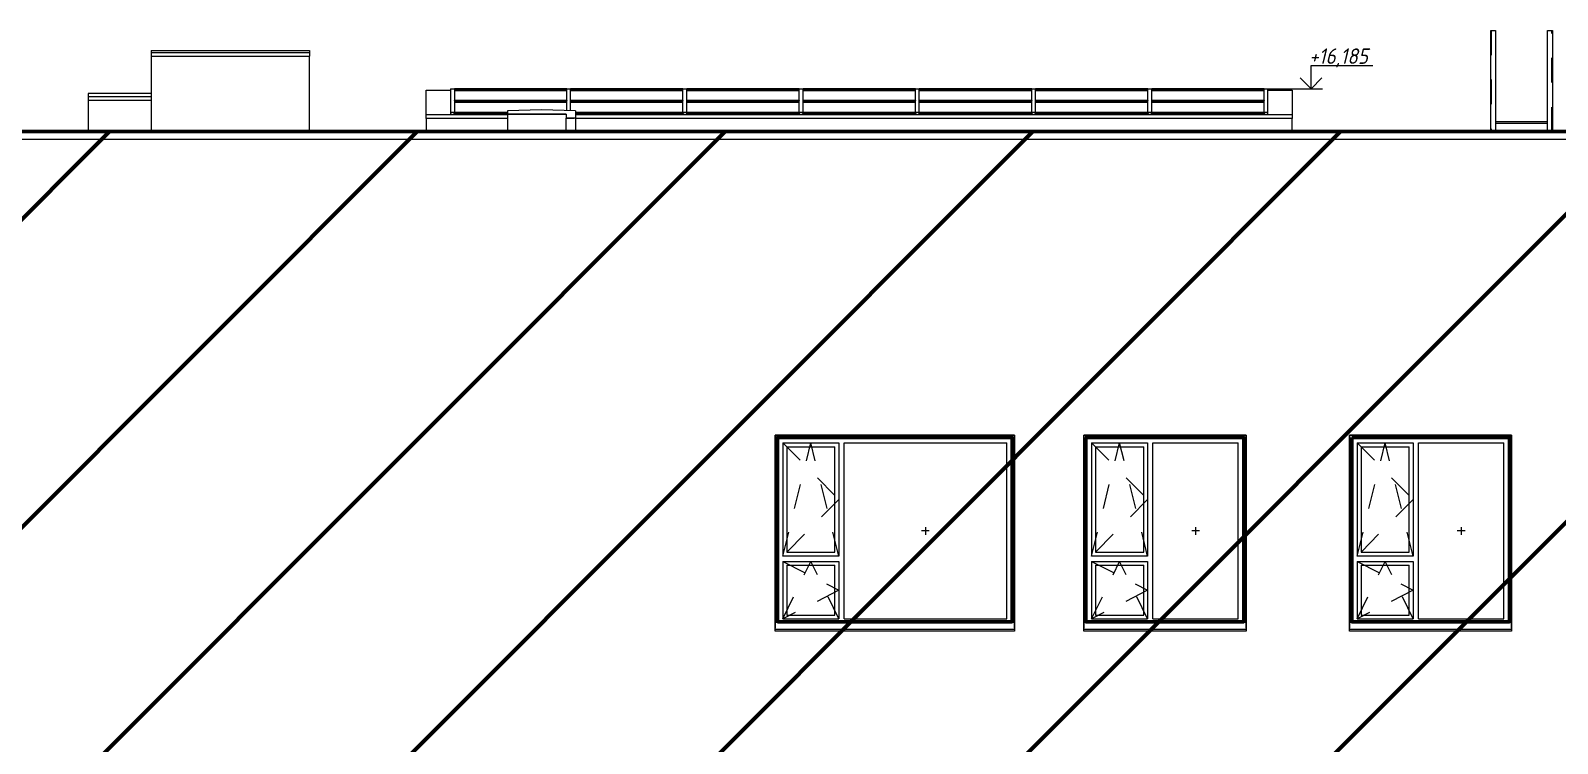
# Model space of a CAD drawing. Header units: millimetres. Extents: x 3914 to 443608, y -156176 to 78197.
# Drawn here: x 225930 to 245711, y 7709 to 16937 of the extents above; entities that cross this region are included whole.
import ezdxf

# ---------------------------------------------------------------- set-up
doc = ezdxf.new("R2010")
doc.units = ezdxf.units.MM
doc.linetypes.add('Штрих', pattern=[635, 317.5, -317.5])
for name, color, linetype, lineweight in [('0) клиннинг', 90, 'Continuous', 60), ('1) Откосы', 102, 'Continuous', 60), ('A-FLOR', 7, 'Continuous', 9), ('A-GENM', 7, 'Continuous', 9), ('A-GENM-HDLN', 7, 'Штрих', 5), ('A-GLAZ-1', 7, 'Continuous', 5), ('A-GLAZ-2', 7, 'Штрих', 5), ('A-GLAZ-CURT', 7, 'Continuous', 9), ('A-GLAZ-CWMG', 7, 'Continuous', 9), ('A-ROOF', 7, 'Continuous', 9), ('A-WALL', 7, 'Continuous', 5), ('G-ANNO-DIMS', 7, 'Continuous', 9), ('G-ANNO-DIMS-1', 7, 'Continuous', 20), ('I-WALL', 7, 'Continuous', 5)]:
    doc.layers.add(name, color=color, linetype=linetype, lineweight=lineweight)
doc.styles.add('ISOCPEUR_I_3', font='isocpeui.ttf', dxfattribs={"width": 0.9, "height": 200})

msp = doc.modelspace()

# ---------------------------------------------------------------- hatches: boundary and pattern name
at = {"layer": '0) клиннинг'}
h = msp.add_hatch(dxfattribs=at)
h.set_pattern_fill('ANSI31', color=256, scale=888)
h.paths.add_polyline_path([(274015.9, 15629.9), (222641, 15629.9), (222641, -70.2), (274015.9, -70.2)])

# ---------------------------------------------------------------- linework, layer by layer
msp.add_lwpolyline([(222641, 15629.9), (274015.9, 15629.9), (274015.9, -70.2), (222641, -70.2)], close=True, dxfattribs=at)
at = {"layer": '1) Откосы'}
for points in [[(235606.1, 9285), (238646.1, 9285), (238646.1, 11670), (235606.1, 11670)], [(239600.9, 11670), (241646.1, 11670), (241646.1, 9285), (239600.9, 9285)], [(243045.9, 11670), (245091.1, 11670), (245091.1, 9285), (243045.9, 9285)]]:
    msp.add_lwpolyline(points, close=True, dxfattribs=at)
at = {"layer": 'A-FLOR'}
for p, q in [((231055.9, 16165), (231370.9, 16165)), ((231055.9, 15800), (231055.9, 16165)), ((231370.9, 16165), (231370.9, 16165)), ((241960.9, 16165), (242275.9, 16165)), ((242275.9, 16165), (242275.9, 15800)), ((231055.9, 15850), (232110.8, 15850)), ((231370.9, 15857.9), (231370.9, 15850)), ((232990.8, 15850), (242275.9, 15850)), ((241960.9, 15850), (241960.9, 15857.9)), ((232110.8, 15800), (231055.9, 15800)), ((242275.9, 15800), (232990.8, 15800))]:
    msp.add_line(p, q, dxfattribs=at)
at = {"layer": 'A-GENM'}
for p, q in [((244845.9, 16937), (244908.9, 16937)), ((244845.9, 15629.9), (244845.9, 16937)), ((244908.9, 16937), (244908.9, 15629.9)), ((245582.9, 16937), (245645.9, 16937)), ((245582.9, 15629.9), (245582.9, 16937)), ((245645.9, 16937), (245645.9, 15629.9)), ((274075.9, 15629.9), (222553.6, 15629.9)), ((245582.9, 15755), (244908.9, 15755)), ((244908.9, 15737), (245582.9, 15737)), ((222553.6, 15530), (274075.9, 15530))]:
    msp.add_line(p, q, dxfattribs=at)
at = {"layer": 'A-GENM-HDLN'}
for p, q in [((244851.9, 16937), (244851.9, 15629.9)), ((245639.9, 15629.9), (245639.9, 16937))]:
    msp.add_line(p, q, dxfattribs=at)
at = {"layer": 'A-GLAZ-1'}
for p, q in [((235576.1, 11700), (235576.1, 9202.5)), ((238676.1, 11700), (235576.1, 11700)), ((238520.9, 11700), (238520.9, 11670)), ((238676.1, 9202.5), (238676.1, 11700)), ((239576.1, 11700), (239576.1, 9202.5)), ((241676.1, 11700), (239576.1, 11700)), ((239600.9, 9285), (239600.9, 11700)), ((241676.1, 9202.5), (241676.1, 11700)), ((243016.1, 11700), (243016.1, 9202.5)), ((245116.1, 11700), (243016.1, 11700)), ((245116.1, 9202.5), (245116.1, 11700)), ((235606.1, 9285), (235606.1, 11670)), ((235606.1, 11670), (238646.1, 11670)), ((235676.1, 11600), (235676.1, 10135)), ((235676.1, 11600), (236401.1, 11600)), ((235726.1, 11550), (235726.1, 10185)), ((235726.1, 11550), (236351.1, 11550)), ((236351.1, 10185), (236351.1, 11550)), ((236401.1, 11600), (236401.1, 10135)), ((236471.1, 9320), (236471.1, 11600)), ((236471.1, 11600), (238576.1, 11600)), ((238576.1, 9320), (238576.1, 11600)), ((238646.1, 11670), (238646.1, 9285)), ((239606.1, 9285), (239606.1, 11670)), ((239606.1, 11670), (241646.1, 11670)), ((239676.1, 11600), (239676.1, 10135)), ((239676.1, 11600), (240401.1, 11600)), ((239726.1, 11550), (239726.1, 10185)), ((239726.1, 11550), (240351.1, 11550)), ((240351.1, 10185), (240351.1, 11550)), ((240401.1, 11600), (240401.1, 10135)), ((240471.1, 9320), (240471.1, 11600)), ((240471.1, 11600), (241576.1, 11600)), ((241576.1, 9320), (241576.1, 11600)), ((241646.1, 11670), (241646.1, 9285)), ((243046.1, 9285), (243046.1, 11670)), ((243046.1, 11670), (245086.1, 11670)), ((243116.1, 11600), (243116.1, 10135)), ((243116.1, 11600), (243841.1, 11600)), ((243166.1, 11550), (243166.1, 10185)), ((243166.1, 11550), (243791.1, 11550)), ((243791.1, 10185), (243791.1, 11550)), ((243841.1, 11600), (243841.1, 10135)), ((243911.1, 9320), (243911.1, 11600)), ((243911.1, 11600), (245016.1, 11600)), ((245016.1, 9320), (245016.1, 11600)), ((245086.1, 11670), (245086.1, 9285)), ((237523.6, 10510), (237523.6, 10410)), ((241023.6, 10510), (241023.6, 10410)), ((244463.6, 10510), (244463.6, 10410)), ((237573.6, 10460), (237473.6, 10460)), ((241073.6, 10460), (240973.6, 10460)), ((244513.6, 10460), (244413.6, 10460)), ((236401.1, 10135), (235676.1, 10135)), ((235726.1, 10185), (236351.1, 10185)), ((240401.1, 10135), (239676.1, 10135)), ((239726.1, 10185), (240351.1, 10185)), ((243841.1, 10135), (243116.1, 10135)), ((243166.1, 10185), (243791.1, 10185)), ((235676.1, 10065), (235676.1, 9320)), ((235676.1, 10065), (236401.1, 10065)), ((235726.1, 10015), (235726.1, 9370)), ((235726.1, 10015), (236351.1, 10015)), ((236351.1, 9370), (236351.1, 10015)), ((236401.1, 10065), (236401.1, 9320)), ((239676.1, 10065), (239676.1, 9320)), ((239676.1, 10065), (240401.1, 10065)), ((239726.1, 10015), (239726.1, 9370)), ((239726.1, 10015), (240351.1, 10015)), ((240351.1, 9370), (240351.1, 10015)), ((240401.1, 10065), (240401.1, 9320)), ((243116.1, 10065), (243116.1, 9320)), ((243116.1, 10065), (243841.1, 10065)), ((243166.1, 10015), (243166.1, 9370)), ((243166.1, 10015), (243791.1, 10015)), ((243791.1, 9370), (243791.1, 10015)), ((243841.1, 10065), (243841.1, 9320)), ((235676.1, 9320), (236401.1, 9320)), ((235726.1, 9370), (236351.1, 9370)), ((236471.1, 9320), (238576.1, 9320)), ((239676.1, 9320), (240401.1, 9320)), ((239726.1, 9370), (240351.1, 9370)), ((240471.1, 9320), (241576.1, 9320)), ((243116.1, 9320), (243841.1, 9320)), ((243166.1, 9370), (243791.1, 9370)), ((243911.1, 9320), (245016.1, 9320)), ((238676.1, 9285), (235576.1, 9285)), ((238676.1, 9275), (235576.1, 9275)), ((235576.1, 9188), (235576.1, 9202.5)), ((235576.1, 9163), (235576.1, 9188)), ((235576.1, 9188), (238676.1, 9188)), ((238676.1, 9163), (235576.1, 9163)), ((238676.1, 9202.5), (238676.1, 9188)), ((238676.1, 9188), (238676.1, 9163)), ((241676.1, 9285), (239576.1, 9285)), ((241676.1, 9275), (239576.1, 9275)), ((239576.1, 9188), (239576.1, 9202.5)), ((239576.1, 9163), (239576.1, 9188)), ((239576.1, 9188), (241676.1, 9188)), ((241676.1, 9163), (239576.1, 9163)), ((241676.1, 9202.5), (241676.1, 9188)), ((241676.1, 9188), (241676.1, 9163)), ((245116.1, 9285), (243016.1, 9285)), ((245116.1, 9275), (243016.1, 9275)), ((243016.1, 9188), (243016.1, 9202.5)), ((243016.1, 9163), (243016.1, 9188)), ((243016.1, 9188), (245116.1, 9188)), ((245116.1, 9163), (243016.1, 9163)), ((245116.1, 9202.5), (245116.1, 9188)), ((245116.1, 9188), (245116.1, 9163))]:
    msp.add_line(p, q, dxfattribs=at)
at = {"layer": 'A-GLAZ-2'}
for p, q in [((235676.1, 10135), (236038.6, 11600)), ((235676.1, 11600), (236401.1, 10867.5)), ((236401.1, 10135), (236038.6, 11600)), ((239676.1, 10135), (240038.6, 11600)), ((239676.1, 11600), (240401.1, 10867.5)), ((240401.1, 10135), (240038.6, 11600)), ((243116.1, 10135), (243478.6, 11600)), ((243116.1, 11600), (243841.1, 10867.5)), ((243841.1, 10135), (243478.6, 11600)), ((236401.1, 10867.5), (235676.1, 10135)), ((240401.1, 10867.5), (239676.1, 10135)), ((243841.1, 10867.5), (243116.1, 10135)), ((235676.1, 9320), (236038.6, 10065)), ((235676.1, 10065), (236401.1, 9692.5)), ((236401.1, 9320), (236038.6, 10065)), ((239676.1, 9320), (240038.6, 10065)), ((239676.1, 10065), (240401.1, 9692.5)), ((240401.1, 9320), (240038.6, 10065)), ((243116.1, 9320), (243478.6, 10065)), ((243116.1, 10065), (243841.1, 9692.5)), ((243841.1, 9320), (243478.6, 10065)), ((236401.1, 9692.5), (235676.1, 9320)), ((240401.1, 9692.5), (239676.1, 9320)), ((243841.1, 9692.5), (243116.1, 9320))]:
    msp.add_line(p, q, dxfattribs=at)
at = {"layer": 'A-GLAZ-CURT'}
for p, q in [((232876.6, 16158.9), (231420.9, 16158.9)), ((234382.3, 16158.9), (232926.6, 16158.9)), ((235888.1, 16158.9), (234432.3, 16158.9)), ((237393.8, 16158.9), (235938.1, 16158.9)), ((238899.5, 16158.9), (237443.8, 16158.9)), ((240405.2, 16158.9), (238949.5, 16158.9)), ((241910.9, 16158.9), (240455.2, 16158.9)), ((231410.9, 15856.9), (231420.9, 15856.9)), ((232876.6, 16006.4), (231420.9, 16006.4)), ((234382.3, 16006.4), (232926.6, 16006.4)), ((234382.3, 15856.9), (234392.3, 15856.9)), ((234422.3, 15856.9), (234432.3, 15856.9)), ((235888.1, 16006.4), (234432.3, 16006.4)), ((235888.1, 15856.9), (235898.1, 15856.9)), ((235928.1, 15856.9), (235938.1, 15856.9)), ((237393.8, 16006.4), (235938.1, 16006.4)), ((237393.8, 15856.9), (237403.8, 15856.9)), ((237433.8, 15856.9), (237443.8, 15856.9)), ((238899.5, 16006.4), (237443.8, 16006.4)), ((238899.5, 15856.9), (238909.5, 15856.9)), ((238939.5, 15856.9), (238949.5, 15856.9)), ((240405.2, 16006.4), (238949.5, 16006.4)), ((240405.2, 15856.9), (240415.2, 15856.9)), ((240445.2, 15856.9), (240455.2, 15856.9)), ((241910.9, 16006.4), (240455.2, 16006.4)), ((241910.9, 15856.9), (241920.9, 15856.9))]:
    msp.add_line(p, q, dxfattribs=at)
at = {"layer": 'A-GLAZ-CWMG'}
for p, q in [((231370.9, 16184.8), (231420.9, 16184.8)), ((231370.9, 16184.8), (231370.9, 16029.8)), ((231370.9, 16029.8), (231370.9, 15874.8)), ((231420.9, 16179.8), (231420.9, 16184.8)), ((232876.6, 16184.8), (231420.9, 16184.8)), ((231420.9, 16184.8), (231420.9, 16029.8)), ((232876.6, 16179.8), (231420.9, 16179.8)), ((232876.6, 16162.9), (231420.9, 16162.9)), ((231420.9, 16027.3), (231420.9, 16032.3)), ((232876.6, 16032.3), (231420.9, 16032.3)), ((231420.9, 16029.8), (231420.9, 15874.8)), ((232876.6, 16027.3), (231420.9, 16027.3)), ((232876.6, 16184.8), (232876.6, 16179.8)), ((232876.6, 16184.8), (232926.6, 16184.8)), ((232876.6, 16029.8), (232876.6, 16184.8)), ((232876.6, 16032.3), (232876.6, 16027.3)), ((232876.6, 15902.4), (232876.6, 16029.8)), ((232926.6, 16179.8), (232926.6, 16184.8)), ((234382.3, 16184.8), (232926.6, 16184.8)), ((232926.6, 16029.8), (232926.6, 16184.8)), ((234382.3, 16179.8), (232926.6, 16179.8)), ((234382.3, 16162.9), (232926.6, 16162.9)), ((232926.6, 16027.3), (232926.6, 16032.3)), ((234382.3, 16032.3), (232926.6, 16032.3)), ((232926.6, 15900.9), (232926.6, 16029.8)), ((234382.3, 16027.3), (232926.6, 16027.3)), ((234382.3, 16184.8), (234382.3, 16179.8)), ((234382.3, 16184.8), (234432.3, 16184.8)), ((234382.3, 16029.8), (234382.3, 16184.8)), ((234382.3, 16032.3), (234382.3, 16027.3)), ((234382.3, 15874.8), (234382.3, 16029.8)), ((234432.3, 16179.8), (234432.3, 16184.8)), ((235888.1, 16184.8), (234432.3, 16184.8)), ((234432.3, 16029.8), (234432.3, 16184.8)), ((235888.1, 16179.8), (234432.3, 16179.8)), ((235888.1, 16162.9), (234432.3, 16162.9)), ((234432.3, 16027.3), (234432.3, 16032.3)), ((235888.1, 16032.3), (234432.3, 16032.3)), ((234432.3, 15874.8), (234432.3, 16029.8)), ((235888.1, 16027.3), (234432.3, 16027.3)), ((235888.1, 16184.8), (235888.1, 16179.8)), ((235888.1, 16184.8), (235938.1, 16184.8)), ((235888.1, 16029.8), (235888.1, 16184.8)), ((235888.1, 16032.3), (235888.1, 16027.3)), ((235888.1, 15874.8), (235888.1, 16029.8)), ((235938.1, 16179.8), (235938.1, 16184.8)), ((237393.8, 16184.8), (235938.1, 16184.8)), ((235938.1, 16029.8), (235938.1, 16184.8)), ((237393.8, 16179.8), (235938.1, 16179.8)), ((237393.8, 16162.9), (235938.1, 16162.9)), ((235938.1, 16027.3), (235938.1, 16032.3)), ((237393.8, 16032.3), (235938.1, 16032.3)), ((235938.1, 15874.8), (235938.1, 16029.8)), ((237393.8, 16027.3), (235938.1, 16027.3)), ((237393.8, 16184.8), (237393.8, 16179.8)), ((237393.8, 16184.8), (237443.8, 16184.8)), ((237393.8, 16029.8), (237393.8, 16184.8)), ((237393.8, 16032.3), (237393.8, 16027.3)), ((237393.8, 15874.8), (237393.8, 16029.8)), ((237443.8, 16179.8), (237443.8, 16184.8)), ((238899.5, 16184.8), (237443.8, 16184.8)), ((237443.8, 16029.8), (237443.8, 16184.8)), ((238899.5, 16179.8), (237443.8, 16179.8)), ((238899.5, 16162.9), (237443.8, 16162.9)), ((237443.8, 16027.3), (237443.8, 16032.3)), ((238899.5, 16032.3), (237443.8, 16032.3)), ((237443.8, 15874.8), (237443.8, 16029.8)), ((238899.5, 16027.3), (237443.8, 16027.3)), ((238899.5, 16184.8), (238899.5, 16179.8)), ((238899.5, 16184.8), (238949.5, 16184.8)), ((238899.5, 16029.8), (238899.5, 16184.8)), ((238899.5, 16032.3), (238899.5, 16027.3)), ((238899.5, 15874.8), (238899.5, 16029.8)), ((238949.5, 16179.8), (238949.5, 16184.8)), ((240405.2, 16184.8), (238949.5, 16184.8)), ((238949.5, 16029.8), (238949.5, 16184.8)), ((240405.2, 16179.8), (238949.5, 16179.8)), ((240405.2, 16162.9), (238949.5, 16162.9)), ((238949.5, 16027.3), (238949.5, 16032.3)), ((240405.2, 16032.3), (238949.5, 16032.3)), ((238949.5, 15874.8), (238949.5, 16029.8)), ((240405.2, 16027.3), (238949.5, 16027.3)), ((240405.2, 16184.8), (240405.2, 16179.8)), ((240405.2, 16184.8), (240455.2, 16184.8)), ((240405.2, 16029.8), (240405.2, 16184.8)), ((240405.2, 16032.3), (240405.2, 16027.3)), ((240405.2, 15874.8), (240405.2, 16029.8)), ((240455.2, 16179.8), (240455.2, 16184.8)), ((241910.9, 16184.8), (240455.2, 16184.8)), ((240455.2, 16029.8), (240455.2, 16184.8)), ((241910.9, 16179.8), (240455.2, 16179.8)), ((241910.9, 16162.9), (240455.2, 16162.9)), ((240455.2, 16027.3), (240455.2, 16032.3)), ((241910.9, 16032.3), (240455.2, 16032.3)), ((240455.2, 15874.8), (240455.2, 16029.8)), ((241910.9, 16027.3), (240455.2, 16027.3)), ((241910.9, 16184.8), (241960.9, 16184.8)), ((241910.9, 16029.8), (241910.9, 16184.8)), ((241910.9, 16184.8), (241910.9, 16179.8)), ((241910.9, 16032.3), (241910.9, 16027.3)), ((241910.9, 15874.8), (241910.9, 16029.8)), ((241960.9, 16029.8), (241960.9, 16184.8)), ((241960.9, 15874.8), (241960.9, 16029.8)), ((231420.9, 15874.8), (231370.9, 15874.8)), ((231370.9, 15874.8), (231370.9, 15857.9)), ((231370.9, 15857.9), (231380.9, 15857.9)), ((231380.9, 15857.9), (231380.9, 15850)), ((231410.9, 15850), (231410.9, 15857.9)), ((231410.9, 15857.9), (231420.9, 15857.9)), ((232876.6, 16010.4), (231420.9, 16010.4)), ((231420.9, 15874.8), (231420.9, 15879.8)), ((231420.9, 15879.8), (232110.8, 15879.8)), ((231420.9, 15857.9), (231420.9, 15874.8)), ((231420.9, 15857.9), (231420.9, 15874.8)), ((231420.9, 15874.8), (232110.8, 15874.8)), ((231420.9, 15850), (231420.9, 15857.9)), ((231420.9, 15857.9), (232110.8, 15857.9)), ((234382.3, 16010.4), (232926.6, 16010.4)), ((232990.8, 15879.8), (234382.3, 15879.8)), ((232990.8, 15874.8), (234382.3, 15874.8)), ((232990.8, 15857.9), (234382.3, 15857.9)), ((234382.3, 15879.8), (234382.3, 15874.8)), ((234382.3, 15874.8), (234382.3, 15857.9)), ((234432.3, 15874.8), (234382.3, 15874.8)), ((234382.3, 15874.8), (234382.3, 15857.9)), ((234382.3, 15857.9), (234382.3, 15850)), ((234382.3, 15857.9), (234392.3, 15857.9)), ((234392.3, 15857.9), (234392.3, 15850)), ((234422.3, 15850), (234422.3, 15857.9)), ((234422.3, 15857.9), (234432.3, 15857.9)), ((235888.1, 16010.4), (234432.3, 16010.4)), ((234432.3, 15874.8), (234432.3, 15879.8)), ((234432.3, 15879.8), (235888.1, 15879.8)), ((234432.3, 15857.9), (234432.3, 15874.8)), ((234432.3, 15874.8), (235888.1, 15874.8)), ((234432.3, 15857.9), (234432.3, 15874.8)), ((234432.3, 15850), (234432.3, 15857.9)), ((234432.3, 15857.9), (235888.1, 15857.9)), ((235888.1, 15879.8), (235888.1, 15874.8)), ((235888.1, 15874.8), (235888.1, 15857.9)), ((235938.1, 15874.8), (235888.1, 15874.8)), ((235888.1, 15874.8), (235888.1, 15857.9)), ((235888.1, 15857.9), (235888.1, 15850)), ((235888.1, 15857.9), (235898.1, 15857.9)), ((235898.1, 15857.9), (235898.1, 15850)), ((235928.1, 15850), (235928.1, 15857.9)), ((235928.1, 15857.9), (235938.1, 15857.9)), ((237393.8, 16010.4), (235938.1, 16010.4)), ((235938.1, 15874.8), (235938.1, 15879.8)), ((235938.1, 15879.8), (237393.8, 15879.8)), ((235938.1, 15857.9), (235938.1, 15874.8)), ((235938.1, 15874.8), (237393.8, 15874.8)), ((235938.1, 15857.9), (235938.1, 15874.8)), ((235938.1, 15850), (235938.1, 15857.9)), ((235938.1, 15857.9), (237393.8, 15857.9)), ((237393.8, 15879.8), (237393.8, 15874.8)), ((237393.8, 15874.8), (237393.8, 15857.9)), ((237443.8, 15874.8), (237393.8, 15874.8)), ((237393.8, 15874.8), (237393.8, 15857.9)), ((237393.8, 15857.9), (237393.8, 15850)), ((237393.8, 15857.9), (237403.8, 15857.9)), ((237403.8, 15857.9), (237403.8, 15850)), ((237433.8, 15850), (237433.8, 15857.9)), ((237433.8, 15857.9), (237443.8, 15857.9)), ((238899.5, 16010.4), (237443.8, 16010.4)), ((237443.8, 15874.8), (237443.8, 15879.8)), ((237443.8, 15879.8), (238899.5, 15879.8)), ((237443.8, 15857.9), (237443.8, 15874.8)), ((237443.8, 15874.8), (238899.5, 15874.8)), ((237443.8, 15857.9), (237443.8, 15874.8)), ((237443.8, 15850), (237443.8, 15857.9)), ((237443.8, 15857.9), (238899.5, 15857.9)), ((238899.5, 15879.8), (238899.5, 15874.8)), ((238899.5, 15874.8), (238899.5, 15857.9)), ((238949.5, 15874.8), (238899.5, 15874.8)), ((238899.5, 15874.8), (238899.5, 15857.9)), ((238899.5, 15857.9), (238899.5, 15850)), ((238899.5, 15857.9), (238909.5, 15857.9)), ((238909.5, 15857.9), (238909.5, 15850)), ((238939.5, 15850), (238939.5, 15857.9)), ((238939.5, 15857.9), (238949.5, 15857.9)), ((240405.2, 16010.4), (238949.5, 16010.4)), ((238949.5, 15874.8), (238949.5, 15879.8)), ((238949.5, 15879.8), (240405.2, 15879.8)), ((238949.5, 15857.9), (238949.5, 15874.8)), ((238949.5, 15874.8), (240405.2, 15874.8)), ((238949.5, 15857.9), (238949.5, 15874.8)), ((238949.5, 15850), (238949.5, 15857.9)), ((238949.5, 15857.9), (240405.2, 15857.9)), ((240405.2, 15879.8), (240405.2, 15874.8)), ((240405.2, 15874.8), (240405.2, 15857.9)), ((240455.2, 15874.8), (240405.2, 15874.8)), ((240405.2, 15874.8), (240405.2, 15857.9)), ((240405.2, 15857.9), (240405.2, 15850)), ((240405.2, 15857.9), (240415.2, 15857.9)), ((240415.2, 15857.9), (240415.2, 15850)), ((240445.2, 15850), (240445.2, 15857.9)), ((240445.2, 15857.9), (240455.2, 15857.9)), ((241910.9, 16010.4), (240455.2, 16010.4)), ((240455.2, 15874.8), (240455.2, 15879.8)), ((240455.2, 15879.8), (241910.9, 15879.8)), ((240455.2, 15857.9), (240455.2, 15874.8)), ((240455.2, 15874.8), (241910.9, 15874.8)), ((240455.2, 15857.9), (240455.2, 15874.8)), ((240455.2, 15850), (240455.2, 15857.9)), ((240455.2, 15857.9), (241910.9, 15857.9)), ((241910.9, 15879.8), (241910.9, 15874.8)), ((241910.9, 15874.8), (241910.9, 15857.9)), ((241960.9, 15874.8), (241910.9, 15874.8)), ((241910.9, 15874.8), (241910.9, 15857.9)), ((241910.9, 15857.9), (241910.9, 15850)), ((241910.9, 15857.9), (241920.9, 15857.9)), ((241920.9, 15857.9), (241920.9, 15850)), ((241950.9, 15850), (241950.9, 15857.9)), ((241950.9, 15857.9), (241960.9, 15857.9)), ((241960.9, 15857.9), (241960.9, 15874.8))]:
    msp.add_line(p, q, dxfattribs=at)
at = {"layer": 'A-ROOF'}
for p, q in [((227494.1, 16677.8), (227494.1, 16605)), ((227494.1, 16677.8), (229544.1, 16677.8)), ((229544.1, 16649), (227494.1, 16649)), ((229544.1, 16677.8), (229544.1, 16605)), ((227494.1, 16605), (229544.1, 16605)), ((226676.4, 16124), (226676.4, 16030)), ((227494.1, 16124), (226676.4, 16124)), ((227494.1, 16030), (226676.4, 16030)), ((232550.8, 15912.2), (232110.8, 15899)), ((232110.8, 15899), (232110.8, 15855)), ((232110.8, 15855), (232870.8, 15855)), ((232990.8, 15899), (232550.8, 15912.2)), ((232870.8, 15855), (232870.8, 15805)), ((232990.8, 15899), (232990.8, 15805)), ((232990.8, 15805), (232870.8, 15805))]:
    msp.add_line(p, q, dxfattribs=at)
at = {"layer": 'A-WALL'}
for p, q in [((227494.1, 16605), (227494.1, 15629.9)), ((229544.1, 15629.9), (229544.1, 16605)), ((227494.1, 16080), (226676.4, 16080)), ((226676.4, 16030), (226676.4, 15629.9)), ((232870.8, 15854.9), (232110.8, 15854.9)), ((232110.8, 15854.9), (232110.8, 15629.9)), ((232870.8, 15629.9), (232870.8, 15805)), ((232870.8, 15803), (232970.8, 15803)), ((232970.8, 15803), (232970.8, 15805)), ((232990.8, 15805), (232990.8, 15629.9)), ((235576.1, 9202.5), (235576.1, 11700)), ((235576.1, 11700), (238676.1, 11700)), ((238676.1, 11700), (238676.1, 9202.5)), ((239576.1, 11700), (241676.1, 11700)), ((239576.1, 9202.5), (239576.1, 11700)), ((241676.1, 11700), (241676.1, 9202.5)), ((243016.1, 11700), (245116.1, 11700)), ((243016.1, 9202.5), (243016.1, 11700)), ((245116.1, 11700), (245116.1, 9202.5))]:
    msp.add_line(p, q, dxfattribs=at)
at = {"layer": 'G-ANNO-DIMS'}
for p, q in [((242518.4, 16484.8), (243318.4, 16484.8)), ((242518.4, 16184.8), (242518.4, 16484.8)), ((241910.9, 16184.8), (242518.4, 16184.8)), ((242366.8, 16184.8), (242666.8, 16184.8))]:
    msp.add_line(p, q, dxfattribs=at)
at = {"layer": 'G-ANNO-DIMS-1'}
for q in [(242377, 16326.2), (242659.9, 16326.2)]:
    msp.add_line((242518.4, 16184.8), q, dxfattribs=at)
at = {"layer": 'I-WALL'}
for p, q in [((231055.9, 15800), (231055.9, 15629.9)), ((242275.9, 15629.9), (242275.9, 15800))]:
    msp.add_line(p, q, dxfattribs=at)

# ---------------------------------------------------------------- texts
at = {"layer": 'G-ANNO-DIMS', "style": 'ISOCPEUR_I_3', "width": 0.9}
msp.add_text('+16,185', height=200, dxfattribs=at).set_placement((242494.1, 16506.1))

doc.saveas('drawing.dxf')
